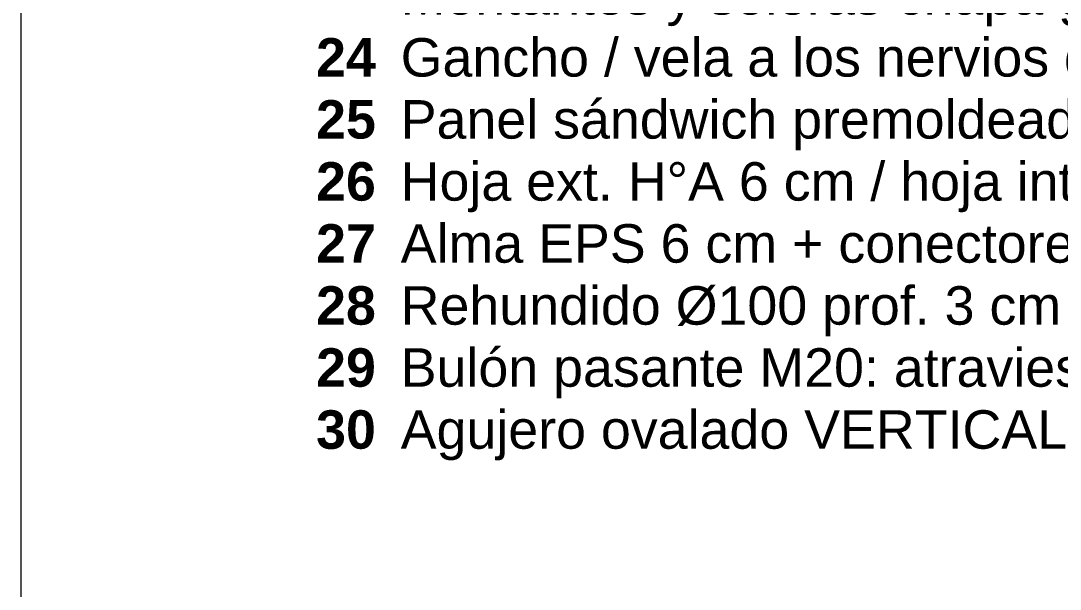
# Model space of a CAD drawing. Header units: millimetres. Extents: x 0 to 297, y 0 to 420.
# Drawn here: x 0 to 54.4, y 248 to 277.8 of the extents above; entities that cross this region are included whole.
import ezdxf
from ezdxf.enums import TextEntityAlignment as Align

# ---------------------------------------------------------------- set-up
doc = ezdxf.new("R2010")
doc.units = ezdxf.units.MM
doc.layers.add('0-MARCO-A3', color=7, linetype='Continuous')
doc.layers.add('3-TEXTOS', color=7, linetype='Continuous')
doc.styles.add('ARIAL', font='arial.ttf')
doc.styles.add('ARIAL-NEGRITA', font='arialbd.ttf')

msp = doc.modelspace()

# ---------------------------------------------------------------- linework, layer by layer
at = {"layer": '0-MARCO-A3', "lineweight": 13}
msp.add_lwpolyline([(0, 0), (297, 0), (297, 420), (0, 420)], close=True, dxfattribs=at)

# ---------------------------------------------------------------- texts
at = {"layer": '3-TEXTOS', "style": 'ARIAL'}
for s, p in [('Montantes y soleras chapa galv. 35 mm', (19.9, 278.1)), ('Gancho / vela a los nervios del panel TT', (19.9, 274.85)), ('Panel sándwich premoldeado H°A, e = 20 cm', (19.9, 271.6)), ('Hoja ext. H°A 6 cm / hoja int. portante 8 cm', (19.9, 268.35)), ('Alma EPS 6 cm + conectores de fibra de vidrio', (19.9, 265.1)), ('Rehundido Ø100 prof. 3 cm tapado c/ mortero', (19.9, 261.85)), ('Bulón pasante M20: atraviesa panel y ala de VL', (19.9, 258.6)), ('Agujero ovalado VERTICAL 40x60 (dilatación) + vaina', (19.9, 255.35))]:
    msp.add_text(s, height=2.016, dxfattribs=at).set_placement(p)
at = {"layer": '3-TEXTOS', "style": 'ARIAL-NEGRITA'}
for s, p in [('24', (18.6, 274.85)), ('25', (18.6, 271.6)), ('26', (18.6, 268.35)), ('27', (18.6, 265.1)), ('28', (18.6, 261.85)), ('29', (18.6, 258.6)), ('30', (18.6, 255.35))]:
    msp.add_text(s, height=2.016, dxfattribs=at).set_placement(p, align=Align.RIGHT)

doc.saveas('drawing.dxf')
